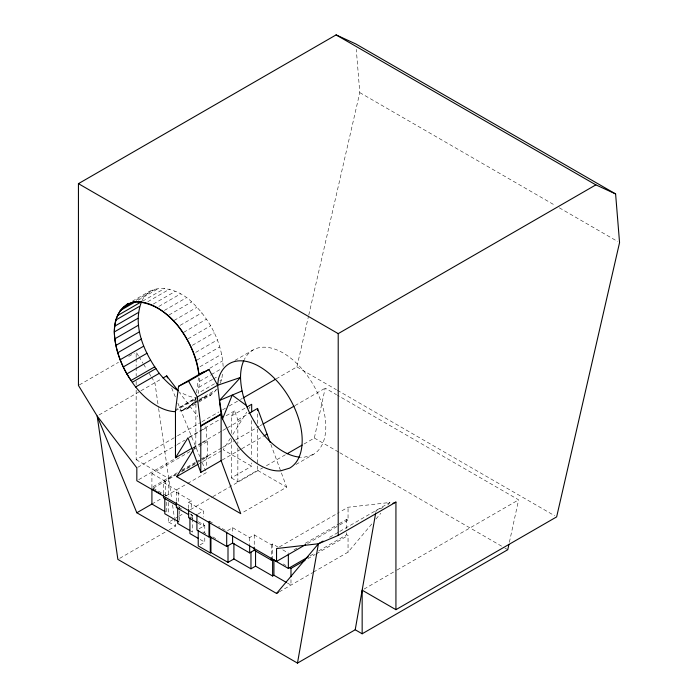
<?xml version="1.0" encoding="UTF-8"?>
<svg xmlns="http://www.w3.org/2000/svg" width="698" height="698" viewBox="0 0 698 698"><rect width="100%" height="100%" fill="white"/><g stroke="black" fill="none" stroke-linecap="round" stroke-linejoin="round"><path stroke-width="0.52" stroke-dasharray="3.49 2.62" d="M214.469 383.787L198.119 393.227L199.593 381.344L199.087 376.492M193.547 449.625L195.806 446.022L195.937 398.052L175.599 409.787M196.609 392.712L198.485 377.766M220.027 383.359L221.728 379.59L222.479 373.657M375.768 512.568L376.143 510.439L385.052 506.687M304.014 444.015L314.344 438.047L325.198 388.175L336.523 394.71M509.383 542.285L518.623 499.838L337.466 395.251M276.207 378.848L296.877 366.912L308.542 316.081M308.786 315.016L359.793 92.616L356.277 49.366M195.937 398.052L193.887 402.572L187.108 408.862L178.278 411.584M141.982 300.777C151.44 280.081 179.081 289.059 191.688 301.894C209.74 318.986 222.191 342.622 223.203 367.706M197.883 401.141L181.532 410.572L187.003 408.923L193.808 402.685L195.99 397.93L177.449 408.714M231.343 433.414L231.343 416.034L234.563 410.895L237.852 419.795L237.852 443.684M230.532 438.047L223.194 449.756L251.681 466.194L251.681 462.94M232.792 434.444L246.76 412.152M248.942 408.662L250.041 406.917M313.428 572.133L348.049 552.153L372.47 523.177M375.96 519.042L380.846 513.248M387.826 504.968L389.92 502.481L348.049 507.254L339.577 512.149M198.86 402.065L210.665 395.243L216.101 390.243M132.323 301.248L150.489 290.761M136.189 300.175L154.904 289.4M138.248 300.166L159.327 288.065M142.671 301.161L164.466 288.571M147.819 301.693L169.623 289.112M153.333 304.04L175.137 291.459M158.856 306.413L180.651 293.823M164.37 310.436L186.174 297.854M168.977 315.007L191.688 301.894M174.116 320.434L196.827 307.321M180.163 325.347L201.958 312.765M79.371 384.912L118.477 362.332M128.72 356.425L134.304 353.197M183.661 332.335L206.372 319.222M188.067 338.809L210.77 325.696M192.36 345.336L214.164 332.745M195.737 352.394L217.532 339.804M99.037 414.952L140.001 391.308M140.935 390.767L161.255 379.031M196.958 360.081L219.661 346.976M199.977 366.72L221.772 354.139M209.784 368.265L222.496 360.927M234.956 360.43L253.121 349.942M199.593 381.344L210.491 375.044M211.398 374.521L221.388 368.753M198.86 387.294L212.489 379.424M213.396 378.901L217.026 376.807M219.914 380.637L221.728 379.59M175.468 410.799L195.806 399.055M193.843 402.624L198.38 399.998M199.288 399.474L217.453 388.987M198.782 400.608L205.151 396.944L210.665 395.243M182.632 410.241L198.075 401.324M198.625 401.045L214.068 392.128M187.047 408.88L197.944 402.589M136.162 390.156L136.162 459.703L176.577 436.372M177.519 435.822L201.015 422.264M201.958 421.714L218.875 411.951M222.636 409.778L225.454 408.156M229.214 405.983L239.554 400.015M240.487 399.474L242.372 398.384M188.922 437.253L219.661 419.498M226.178 415.738L234.563 410.895M137.759 467.328L176.289 445.088M177.222 444.539L184.743 440.202M189.446 437.489L201.661 430.439M202.595 429.898L206.355 427.726L205.038 425.998M231.343 416.034L245.207 408.033M237.852 419.795L249.099 413.303M193.032 447.627L201.399 442.794M202.333 442.262L221.885 430.963M222.819 430.43L226.545 428.275M227.478 427.734L242.381 419.132M138.701 479.657L174.404 459.048M193.198 448.195L201.661 443.317M202.595 442.768L206.355 440.604L207.664 441.354L207.664 456.71L199.218 461.587M151.911 487.876L151.911 473.549L190.013 451.554M193.73 449.407L207.664 441.354M177.257 472.755L151.911 487.387L166.77 495.964M181.951 470.042L195.091 462.46M196.033 461.91L199.785 459.746M200.727 459.205L206.355 455.951L207.664 456.71M136.162 459.703L168.733 478.505L176.271 474.151M181.934 470.888L197.011 462.181M197.953 461.64L201.722 459.459M202.664 458.918L221.519 448.029M222.461 447.488L234.711 440.412M235.654 439.871L259.22 426.26M260.162 425.719L262.047 424.628M295.036 405.582L325.198 388.175M153.22 488.146L175.748 475.137M181.384 471.883L198.284 462.128M163.489 493.765L163.489 482.51L165.452 481.367L165.452 495.702M198.982 463.734L201.774 462.12M202.708 461.587L221.336 450.829M222.06 460.095L240.801 449.276M241.744 448.735L263.294 436.294M151.911 504.052L162.233 498.093M165.993 495.92L186.645 484.002M187.579 483.452L206.355 472.616M176.376 501.434L176.376 492.221L178.348 491.087L178.348 503.363M177.693 506.818L178.348 506.434M188.617 508.458L188.617 502.316L191.235 500.798L191.235 510.011M231.343 438.841L231.343 477.938L251.681 466.194M231.343 477.938L237.852 481.699L257.536 470.339L286.669 487.152L241.683 513.126M168.733 517.75L168.733 522.113L174.369 518.858M175.311 518.317L178.13 516.686M179.072 516.145L183.766 513.431M190.345 509.636L211.948 497.168M212.89 496.618L262.675 467.878M266.435 465.706L286.163 454.319M192.552 518.518L192.552 515.394L189.926 516.913L193.643 519.05M119.742 558.33L168.157 530.375M169.091 529.843L175.608 526.083L174.535 518.675M197.848 514.138L203.476 510.892L203.476 517.035M295.943 464.475L313.201 454.511A60.298 34.813 60 0 0 307.443 375.777A60.298 34.813 60 0 0 244.274 359.583M199.096 528.77L204.784 525.489L204.784 532.775M200.099 544.859L204.784 542.154L204.784 536.945M278.162 547.197L272.613 543.995L271.295 544.754L254.238 534.904L249.648 537.556L232.591 527.705L226.693 531.117L218.614 526.449M279.366 546.909L338.635 512.69M294.006 549.823L296.825 548.192M305.305 543.297L338.26 524.268M339.202 523.727L346.731 519.373L348.049 520.132L348.049 507.254M307.591 543.489L338.635 525.568M339.577 525.018L348.049 520.132M329.596 537.312L338.905 531.937M339.83 531.405L389.92 502.481M310.244 555.791L314.929 553.095M318.672 550.931L346.731 534.729L348.049 535.488L348.049 552.153M307.818 558.714L315.304 554.387M316.238 553.846L348.049 535.488M279.252 591.869L312.495 572.674M364.042 589.086L396.089 570.589M397.031 570.039L518.623 499.838M205.151 396.944L201.897 397.956A60.298 34.813 60 0 1 198.939 398.043M313.201 454.511L304.345 457.19A60.298 34.813 60 0 1 300.367 457.207M359.793 92.616L555.556 205.64M559.325 207.812L617.678 241.499M296.877 366.912L336.41 389.737M337.352 390.278L554.762 515.805M314.344 438.047L338.879 452.208M339.821 452.758L503.991 547.537M504.933 548.078L507.769 549.719M151.911 473.549L165.452 481.367M282.795 549.876L288.353 553.086M163.489 482.51L178.348 491.087M176.376 492.221L191.235 500.798M188.617 502.316L203.476 510.892M209.636 521.266L212.332 522.828M283.179 563.932L285.962 565.537M178.618 507.35L182.335 509.496M189.76 513.789L192.552 515.394M198.284 521.738L204.784 525.489M197.9 523.029L203.476 526.248L203.476 521.127M212.742 536.902L218.125 540.008M202.865 531.955L206.582 534.101M287.384 583.022L290.979 585.099L290.979 578.851M190.694 530.986L192.552 532.059L192.552 519.556M200.143 539.475L204.784 542.154M168.733 522.113L175.608 526.083M178.601 391.438L197.77 416.497M138.44 355.832L136.162 352.124L136.162 357.551M139.007 356.757L142.977 363.239M143.544 364.173L146.388 368.806M149.224 373.439L150.925 376.213M151.492 377.147L154.904 382.705L158.472 407.458M171.664 387.975L175.381 397.049M177.859 403.095L199.75 456.492M202.228 462.538L205.526 470.6M270.815 444.321L286.669 487.152M158.629 408.539L171.638 498.59M172.554 504.933L174.387 517.619M346.731 519.373L346.731 528.587M346.731 532.679L346.731 534.729M272.613 543.995L272.613 559.342M271.295 544.754L271.295 558.051M257.536 413.862L257.536 423.634M257.536 429.069L257.536 464.903M257.536 465.994L257.536 470.339M254.238 534.904L254.238 546.159M251.681 420.589L251.681 457.513M249.648 537.556L249.648 544.719M237.852 448.029L237.852 481.699M232.591 527.705L232.591 533.848M206.355 427.726L206.355 440.604M206.355 455.951L206.355 467.407M191.235 514.103L191.235 516.154M179.656 506.722L179.656 509.845M179.656 510.884L179.656 520.263M168.733 478.505L168.733 497.037M168.733 502.49L168.733 513.388M166.77 502.15L166.77 512.629M136.162 358.641L136.162 366.249M136.162 367.331L136.162 376.03M136.162 381.457L136.162 384.72M197.927 398A60.298 34.813 60 0 1 180.573 392.241"/><path stroke-width="1.05" d="M175.329 411.672A60.298 34.813 60 0 1 135.639 386.971C123.511 371.17 114.987 352.141 114.324 332.021C114.524 320.932 118.259 308.83 128.694 303.351M178.016 390.671A60.298 34.813 60 0 1 159.257 373.334C144.599 353.45 131.992 326.245 141.546 301.711L117.936 315.348M203.423 371.938L178.548 386.299L175.468 410.799L175.468 457.766L192.107 448.16M192.988 450.524L176.62 476.647L240.749 513.667L221.126 460.636L221.126 414.429L217.636 385.252L218.395 379.189A60.298 34.813 60 0 1 280.997 385.697A60.298 34.813 60 0 1 289.583 468.149L280.727 470.818A60.298 34.813 60 0 1 238.088 446.022L229.284 433.083L222.54 418.957L221.065 413.975L200.736 425.719M297.479 663.1L355.212 629.77L362.157 633.784L362.157 590.176L395.932 609.677L556.646 516.886L619.562 242.59L615.601 193.931L355.832 43.957L336.104 34.9L78.438 183.661L78.438 385.453L97.179 416.034L117.875 559.403L297.479 663.1L318.419 543.768L323.078 541.081M355.212 629.77L375.585 513.623M508.921 544.414L507.769 549.719L362.157 633.784M243.82 360.517A60.298 34.813 60 0 0 240.522 377.435L217.636 385.252L208.946 369.504L198.886 374.556C194.759 342.683 170.897 303.822 135.778 301.676C100.259 309.685 116.322 360.491 131.163 380.419L154.782 366.782M175.468 457.766L187.989 437.786L200.788 472.38L221.126 460.636M305.707 544.58L276.548 561.419L136.825 480.748L136.825 467.869L97.179 416.034L136.825 512.76L276.548 593.431L318.419 543.768L338.207 535.427L395.932 502.098L395.932 609.677M246.15 405.329L232.207 395.103L222.54 418.957L219.46 400.478L240.522 377.435C241.124 397.546 249.614 416.575 261.706 432.394A60.298 34.813 60 0 0 299.329 457.12M123.467 307.513L133.458 301.745M120.082 310.654L136.433 301.222M115.807 320.05L139.417 306.413M115.057 325.983L138.675 312.355M114.332 331.934L137.951 318.305M115.039 338.722L138.658 325.085M115.763 345.51L139.382 331.873M117.875 352.673L141.493 339.036M120.004 359.836L143.622 346.199M123.38 366.895L146.99 353.258M126.766 373.945L150.375 360.316M132.384 382.207L156.003 368.57M135.639 386.971L159.257 373.334M163.079 377.984L166.709 375.89L177.946 390.575M178.548 386.299L188.608 381.248L208.946 369.504M200.788 472.38L200.788 426.173L197.298 396.988L217.636 385.252M78.438 183.661L338.207 333.635L595.865 184.874L615.601 193.931M243.305 397.843L275.265 379.398M200.788 426.173L221.126 414.429M247.057 406.96L251.681 404.299L251.681 411.899M249.099 413.303L257.536 408.435L270.065 442.288M262.989 424.087L294.094 406.131M176.62 476.647L198.049 464.275M264.228 435.753L267.046 434.13M136.825 512.76L151.911 504.052L164.911 511.555M287.105 453.779L302.129 445.097M196.915 514.679L196.915 530.035L208.981 536.998L210.29 536.239L210.29 552.903L210.944 552.528L228.002 562.379L233.909 558.967L250.966 568.809L255.555 566.165L272.613 576.007L273.921 575.248L286.485 582.507M209.636 521.266L209.636 536.622L226.693 546.464L232.591 543.061L249.648 552.903L254.238 550.251L271.295 560.101L272.613 559.342L288.353 568.434L308.376 556.873M289.661 567.675L290.979 568.434L305.009 560.328M276.548 593.431L278.345 592.393M219.46 400.478L241.936 390.993M392.965 503.345L395.932 502.098M126.809 304.415C146.571 295.69 166.203 311.971 178.278 326.306C188.792 340.397 197.386 356.8 198.886 374.556M318.419 543.768L276.548 548.541L276.548 561.419M336.104 34.9L595.865 184.874M151.911 488.905L160.941 494.114M176.489 505.361L163.489 497.857L163.489 494.786M188.451 514.539L176.376 507.577L176.376 502.455M196.976 522.497L188.617 517.663L188.617 509.479M178.732 521.807L164.798 513.763L164.798 498.145M189.76 530.454L177.693 523.483L177.693 507.856M198.284 538.402L189.926 533.577L189.926 517.951M210.29 552.903L198.223 545.941L198.223 530.314M188.608 381.248L197.298 396.988M166.709 375.89L167.537 377.897M338.207 333.635L338.207 535.427M290.979 568.434L290.979 576.766M288.353 554.107L288.353 568.434M273.921 559.63L273.921 575.248M272.613 559.342L272.613 576.007M271.295 558.051L271.295 560.101M257.536 408.435L257.536 410.607M255.555 550.539L255.555 566.165M254.238 547.188L254.238 550.251M250.966 552.144L250.966 568.809M249.648 545.74L249.648 552.903M233.909 543.341L233.909 558.967M232.591 535.898L232.591 543.061M228.002 545.714L228.002 562.379M226.693 532.138L226.693 546.464M210.944 536.902L210.944 552.528M208.981 521.65L208.981 536.998M151.911 489.473L151.911 504.052"/></g></svg>
